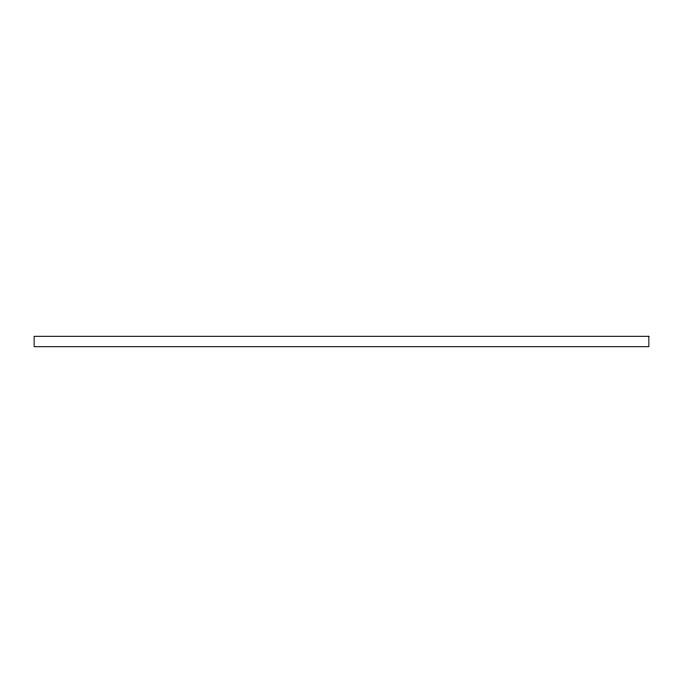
<?xml version="1.0" encoding="UTF-8"?>
<svg xmlns="http://www.w3.org/2000/svg" width="683" height="683" viewBox="0 0 683 683"><rect width="100%" height="100%" fill="white"/><g stroke="black" fill="none" stroke-linecap="round" stroke-linejoin="round"><path stroke-width="1.02" d="M648.85 336.301L34.15 336.301L34.15 346.699L648.85 346.699L648.85 336.301"/></g></svg>
